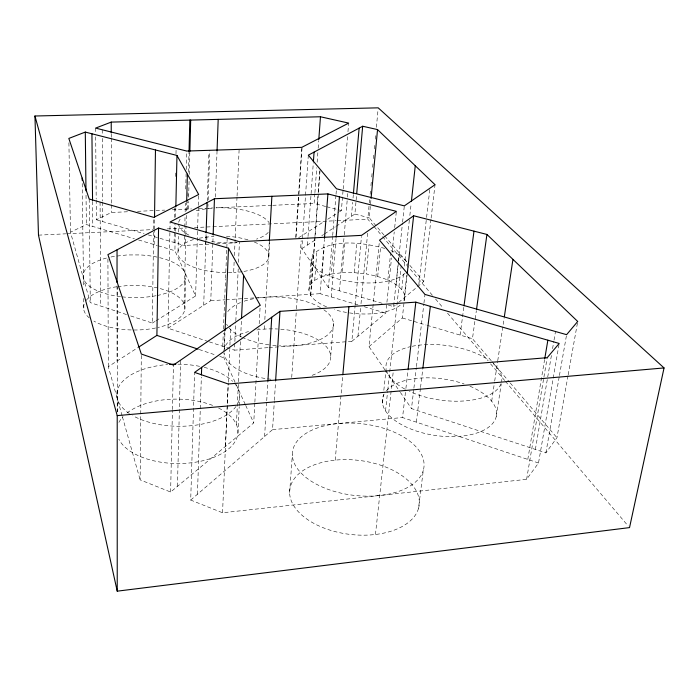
<?xml version="1.0" encoding="UTF-8"?>
<svg xmlns="http://www.w3.org/2000/svg" width="699" height="699" viewBox="0 0 699 699"><rect width="100%" height="100%" fill="white"/><g stroke="black" fill="none" stroke-linecap="round" stroke-linejoin="round"><path stroke-width="0.52" stroke-dasharray="3.5 2.62" d="M117.38 411.816L117.38 287.167M254.803 403.314L253.728 422.921L170.617 492.035L140.132 479.864L141.32 354.035M130.678 315.939L152.347 323.078L153.605 230.443M153.623 229.359L153.789 217.372M154.156 244.589L154.348 230.452M154.365 229.368L154.514 218.49M208.285 341.523L168.005 328.242L169.927 230.679M169.944 229.587L170.093 222.002M174.103 242.466L174.331 231.649M174.357 230.574L174.497 224.082M174.636 217.59L174.846 207.865M175.51 176.498L175.632 171.089M175.999 153.789L176.113 148.38M156.026 320.771L195.606 295.974L174.899 250.723L175.292 232.321M175.318 231.238L175.458 224.737M175.624 217.162L175.833 207.42M170.617 492.035L172.417 410.671M172.443 409.579L173.422 365.096M178.044 251.387L178.385 236.323M178.49 232.024L178.612 226.651M177.459 486.347L180.604 360.151M208.844 244.169L184.309 245.454L185.052 216.157M185.156 211.814L185.375 203.129M185.733 189.027L186.117 173.833M186.231 169.49L186.694 151.045M184.047 303.681L185.794 235.746M185.82 234.672L186.048 226.03M186.074 224.947L186.327 215.231M186.432 210.906L186.659 202.264M184.816 309.456L185.637 278.019M187.524 209.097L187.725 201.504M187.865 196.078L188.005 190.644M188.485 172.199L189.027 151.569M188.337 209.062L188.538 201.469M188.651 197.127L189.08 180.849M189.254 174.339L189.857 151.543M195.606 295.974L198.298 206.493M198.333 205.401L198.665 194.488M559.008 344.528L538.51 463L526.609 479.322L222.535 512.778L190.705 500.065L194.61 372.401M203.706 305.262L206.083 233.929M197.45 494.254L201.356 377.111M205.794 244.327L205.908 241.085M205.943 240.01L206.118 234.611M207.236 201.111L208.861 152.496M206.808 239.967L206.991 234.567M207.935 206.476L208.005 204.318M208.153 199.993L209.822 150.302M168.005 328.242L210.783 300.71L212.854 243.217M212.889 242.134L213.125 235.624M215.371 197.083L217.057 150.669M222.745 346.293L223.278 333.327M223.453 329.002L225.506 279.294M225.559 278.211L227.21 238.228M224.798 331.544L223.995 350.671A53.482 25.347 3.6 0 1 248.599 331.571M245.262 404.424L223.907 357.792L224.091 353.458M224.274 349.116L225.052 330.671M225.436 446.451L228.224 383.279M228.276 382.187L229.718 349.517M229.91 345.157L230.775 325.559M222.535 512.778L228.224 383.987M193.474 239.547A45.514 18.288 2.4 0 0 178.839 256.498A45.514 18.288 2.4 0 0 209.377 271.299L221.452 272.593L233.667 272.558L234.182 260.876M234.418 255.554L237.005 197.17M237.057 196.087L239.128 149.368M267.97 347.639L234.471 350.164L234.82 342.571M234.873 341.488L235.764 321.959M235.816 320.876L238.21 268.818M238.508 262.308L239.46 241.705M236.411 424.529L240.412 341.287M240.622 336.962L241.461 319.67M237.931 432.847L239.215 406.678M239.268 405.595L239.696 396.866M254.864 402.222L258.953 328.137M259.189 323.777L260.211 305.253M264.283 329.115L264.589 323.794M264.834 319.53L269.333 240.762M268.862 256.14L269.718 241.138M264.598 436.491L266.668 401.803M266.73 400.719L267.839 382.292M190.705 500.065L272.549 429.649L274.323 401.427M274.392 400.344L275.546 381.89M295.729 237.477L301.706 148.441M296.044 237.276L298.892 194.951M298.962 193.859L302.099 147.192M291.719 377.408L296.385 309.954M296.455 308.871L301.182 240.657M384.73 248.407C362.624 242.404 330.732 237.843 312.453 254.864L311.081 259.827L312.829 264.781L301.811 248.713L308.32 155.169M289.648 492.507L292.357 454.621M307.411 245.052L307.953 237.494M308.032 236.411L313.301 162.919M325.664 206.476L314.131 203.47L314.838 193.719M314.917 192.636L316.743 167.708M317.136 162.29L317.853 152.531M318.167 148.197L318.718 140.613M326.564 306.852A48.082 20.367 5.2 0 1 310.749 295.502L308.862 290.059L311.081 259.827M308.862 290.059L310.234 284.877L312.453 254.864M310.574 295.223L314.856 237.581M314.934 236.498L318.08 194.069M318.167 192.976L319.941 169.044M310.749 295.502L320.055 170.364M310.234 284.877L314.699 280.308L316.944 250.504M357.993 304.869L320.142 293.676L324.371 239.46M314.699 280.308L321.889 276.621L324.205 246.992M382.135 303.279L328.478 287.595L332.61 236.559M332.698 235.476L335.948 195.301M336.036 194.208L336.472 188.782M321.889 276.621L331.291 274.025L333.694 244.545M331.221 296.953L336.053 238.202M339.565 211.718L341.383 210.565L343.095 190.049M343.183 188.966L347.595 136.06M347.962 131.744L348.679 123.103M330.714 356.062L333.467 323.253M339.469 290.801L344.153 235.843M344.24 234.768L347.368 198.132M347.455 197.048L347.919 191.666M331.291 274.025L342.283 272.689L344.799 243.296M351.431 216.34L352.654 202.352M353.03 198.053L353.31 194.829M336.158 226.301L354.9 214.077L356.053 201.067M356.149 199.984L356.525 195.641M335.205 460.143L342.737 375.913M342.283 272.689L354.166 272.654L356.813 243.304M269.054 347.56L351.85 341.33L355.118 305.646M355.223 304.563L361.47 236.437M373.441 225.838L367.796 219.189L369.212 204.047M369.317 202.972L369.614 199.722M370.121 194.322L370.426 191.08M370.933 185.672L371.335 181.347M371.737 177.022L372.244 171.622M372.646 167.297L373.056 162.972M373.458 158.647L373.965 153.238M374.367 148.913L374.874 143.513M375.276 139.188L375.686 134.863M376.394 127.297L378.107 108.913M357.949 336.254L360.597 308.058M361.007 303.716L367.831 231.037M383.978 235.065L369.247 217.808L370.968 199.521M406.722 275.389L403.97 300.308A48.082 20.367 5.2 0 0 401.759 289.622C392.523 279.906 378.945 276.411 366.215 273.929L369.002 244.571M384.974 369.937L369.002 346.66L379.19 243.427M377.687 276.446L380.606 247.009M387.858 280.046L390.697 252.61M351.85 341.33L385.796 313.091L391.536 257.896M392.095 252.488L394.227 231.928M394.682 227.594L396.368 211.36M382.467 403.192L383.384 394.586M383.838 390.278L386.128 368.757A58.375 27.462 7.9 0 1 410.191 346.721M388.382 305.105L393.581 306.625L398.316 262.204M398.43 261.12L402.475 223.208M402.589 222.125L404.328 205.873M396.071 284.528L398.447 262.247M398.561 261.19L399.243 254.82L390.916 250.495M385.525 410.916L387.63 391.388M387.753 390.304L401.156 266.004M401.759 289.622L403.742 271.465M404.328 266.127L409.378 219.757M409.85 215.441L411.152 203.558M375.45 534.482L393.38 370.374M369.002 346.66L402.336 317.984L407.089 274.943M538.51 463L402.554 417.539L405.778 389.5M405.901 388.426L408.015 370.094M418.823 284.65L426.451 218.551M426.573 217.468L429.946 188.206M398.605 302.449L423.69 281.583L431.003 219.145M431.126 218.071L435.031 184.702M567.999 375.852L556.946 437.705L545.875 452.9L411.484 408.574L413.773 389.194M413.904 388.12L416.316 367.657M416.447 366.582L423.83 304.126M423.952 303.051L424.975 294.436M416.359 422.152L420.414 388.6M420.536 387.517L422.764 369.116M418.491 508.453A65.147 37.265 6.7 0 0 331.518 460.58A65.147 37.265 6.7 0 0 313.458 523.167A65.147 37.265 6.7 0 0 418.491 508.453L423.279 470.436A66.169 36.016 6.5 0 0 334.681 423.926A66.169 36.016 6.5 0 0 316.726 484.381A66.169 36.016 6.5 0 0 423.279 470.436M460.099 335.066L463.865 306.922M491.214 360.693L472.454 338.718L476.334 310.767M491.677 401.217L494.543 382.091M494.7 381.025L497.583 361.82M497.74 360.736L504.215 317.608M496.281 416.394L501.235 383.926M527.789 459.418L544.608 359.531M526.609 479.322L543.735 378.142M543.918 377.067L547.195 357.687M535.364 449.431L551.467 355.101M552.568 348.67L553.844 341.164M554.027 340.09L555.495 331.518M545.875 452.9L559.252 376.586M559.436 375.512L566.601 334.672M568.191 374.786L577.531 322.536M393.581 306.625L395.258 305.227M301.811 248.713L316.394 239.198M321.785 235.677L323.585 234.506M324.485 233.92L335.258 226.887M122.107 415.765L108.301 366.669L137.878 347.63M298.63 237.712L324.1 221.539M327.744 219.233L338.657 212.295M152.347 323.078L155.108 321.348M126.545 314.576L90.285 302.615L70.477 232.199L86.37 224.545L134.391 238.743M96.2 200.106L96.348 219.739L111.421 212.479L128.817 211.71M199.224 238.193L213.955 236.14M196.209 210.644L206.991 208.652M116.716 286.817L114.68 287.053A50.712 22.307 0.2 0 0 85.199 301.854M117.738 286.695L127.017 285.594L139.783 285.542A50.712 22.307 0.2 0 1 184.064 303.716A50.712 22.307 0.2 0 1 157.808 327.525M207.987 208.555L214.977 207.883M272.549 429.649L402.554 417.539M210.783 300.71L224.886 299.801M225.969 299.731L254.174 297.923M255.266 297.853L320.142 293.676M216.463 243.776L237.144 242.693A46.012 17.501 2.5 0 1 234.986 242.806L222.632 242.798L210.416 241.513M38.48 235.144L65.741 233.816M66.833 233.763L152.976 229.595M167.157 228.905L185.689 228.005M194.418 227.586L211.858 226.738M212.95 226.686L336.175 220.718M337.267 220.666L367.796 219.189M137.511 211.325L154.907 210.548M155.999 210.504L164.693 210.111M172.303 209.779L191.535 208.922M198.997 208.59L212.846 207.97M271.631 205.357L216.07 207.83A46.012 17.501 2.5 0 1 269.071 222.64M272.724 205.314L314.131 203.47M354.166 272.654L366.215 273.929M326.713 206.747L337.189 209.473M338.237 209.744L341.383 210.565M354.9 214.077L369.247 217.808M96.348 219.739L144.108 233.702M148.24 234.908L184.309 245.454M138.551 239.975L157.266 245.515M158.306 245.821L174.899 250.723M364.17 306.704L385.796 313.091M402.336 317.984L426.058 325M427.089 325.306L472.454 338.718M209.316 341.863L234.471 350.164M199.171 349.526L215.668 355.04M219.783 356.42L223.907 357.792M399.243 254.82L405.027 259.722A48.642 19.52 5.1 0 1 407.805 264.886M384.677 235.886L407.098 262.151M409.859 265.393L423.69 281.583M491.913 361.514L509.519 382.135M510.226 382.965L556.946 437.705M374.148 226.668L381.907 235.808M382.615 236.646L432.707 295.668M435.529 298.989L443.288 308.137M447.517 313.126L487.736 360.509M490.558 363.838L504.669 380.466M505.368 381.296L628.13 525.945M328.478 287.595L313.012 265.052A48.642 19.52 5.1 0 0 358.045 282.527A48.642 19.52 5.1 0 0 405.14 273.152M385.586 370.828L399.758 391.492M400.378 392.392L411.484 408.574M245.707 405.403L253.728 422.921M122.404 416.814L140.132 479.864M68.904 142.797L70.477 232.199M82.229 183.522L83.565 286.826M83.714 298.482L83.871 310.146M89.201 199.023L90.285 302.615M86.029 195.178L86.37 224.545M92.565 201.373L92.792 226.441M95.632 128.1L95.667 132.469M95.702 136.829L96.191 199.014M102.229 129.769L102.255 134.086M102.281 138.411L102.622 201.076M102.631 202.16L102.736 221.609M100.079 202.116L100.743 306.066M107.917 258.979L108.301 366.669M111.246 134.077L111.255 137.345M111.263 138.428L111.403 203.767M111.403 204.859L111.421 212.479M117.222 390.793L117.222 412.061M117.039 285.812L117.048 361.034M155.589 327.997A50.712 22.307 0.2 0 1 93.884 321.086M89.315 317.914A50.712 22.307 0.2 0 1 84.745 302.667M254.366 242.055A45.514 18.288 2.4 0 1 243.138 271.544M242.125 271.701A45.514 18.288 2.4 0 1 233.667 272.558M226.441 236.218A45.514 18.288 2.4 0 1 249.342 240.255M218.595 408.041A60.595 32.206 0.6 0 1 208.573 459.173A60.595 32.206 0.6 0 1 118.804 439.138M118.917 422.379A60.595 32.206 0.6 0 1 123.059 416.621M126.973 413.048A60.595 32.206 0.6 0 1 213.684 405.822M400.178 305.175A48.082 20.367 5.2 0 1 347.586 312.628M346.538 312.453A48.082 20.367 5.2 0 1 334.402 309.648M469.946 386.224A57.589 28.528 8.2 0 1 490.681 425.516A57.589 28.528 8.2 0 1 419.592 432.043A57.589 28.528 8.2 0 1 384.101 394.105M386.39 390.82A57.589 28.528 8.2 0 1 464.092 383.961M280.675 329.194A53.482 25.347 3.6 0 1 328.154 349.028A53.482 25.347 3.6 0 1 311.273 375.625M270.994 379.26A53.482 25.347 3.6 0 1 223.977 352.567M256.821 329.937A53.482 25.347 3.6 0 1 277.59 328.993M234.165 382.93A61.486 31.053 0.8 0 1 237.083 404.87M236.061 406.407A61.486 31.053 0.8 0 1 132.81 415.66M129.402 413.563A61.486 31.053 0.8 0 1 167.681 364.52M177.904 364.17A61.486 31.053 0.8 0 1 200.106 366.442M204.169 367.351A61.486 31.053 0.8 0 1 232.627 381.339M323.864 309.797A54.172 24.351 3.6 0 1 327.324 335.188A54.172 24.351 3.6 0 1 279.364 345.848M276.219 345.647A54.172 24.351 3.6 0 1 269.928 345M268.888 344.86A54.172 24.351 3.6 0 1 242.614 337.495M241.732 337.067A54.172 24.351 3.6 0 1 228.084 326.564M227.542 325.769A54.172 24.351 3.6 0 1 226.642 324.161M227.787 311.605A54.172 24.351 3.6 0 1 242.361 301.837M244.213 301.182A54.172 24.351 3.6 0 1 256.472 298.22M257.512 298.062A54.172 24.351 3.6 0 1 320.483 307.647M157.196 295.502A51.333 21.398 0.4 0 0 184.982 272.776A51.333 21.398 0.4 0 0 140.045 254.934L127.131 254.943L114.653 256.297A51.333 21.398 0.4 0 0 110.381 257.118M156.069 295.721A51.333 21.398 0.4 0 1 121.539 296.804M120.499 296.682A51.333 21.398 0.4 0 1 83.461 278.368A51.333 21.398 0.4 0 1 109.332 257.346M268.259 232.391A46.012 17.501 2.5 0 1 256.481 239.137M188.975 235.152A46.012 17.501 2.5 0 1 178.595 224.178M178.708 222.343A46.012 17.501 2.5 0 1 180.438 218.813M500.956 383.83A58.375 27.462 7.9 0 1 409.378 391.361M404.808 389.072A58.375 27.462 7.9 0 1 386.538 370.592M412.183 346.285A58.375 27.462 7.9 0 1 489.003 360.326M493.284 363.681A58.375 27.462 7.9 0 1 501.559 381.829"/><path stroke-width="1.05" d="M154.531 217.398L155.466 149.97M138.786 347.045L156.899 335.389L158.559 228.057L228.512 248.206L260.211 305.253L173.422 365.096L141.32 354.035L107.899 254.628L158.559 228.057M175.86 206.336L176.969 155.449L85.295 132.085L68.825 138.428L89.201 199.023L153.789 217.372L198.665 194.488L176.969 155.449M186.685 201.19L187.376 174.182M189.027 151.569L189.848 120.097M189.857 151.543L190.687 120.071M206.118 232.846L207.122 202.579M201.426 374.935L201.679 367.342M213.16 234.532L214.453 198.734L327.918 193.92L396.368 211.36L361.566 235.362L239.46 241.705L170.093 222.002L214.453 198.734M217.057 150.669L218.193 119.372M225.052 330.671L228.512 248.206M241.513 318.587L243.593 275.345M269.333 240.762L271.885 196.297M267.9 381.208L271.728 317.25M275.616 380.806L279.984 311.343L415.826 302.16L559.191 343.462L547.195 357.687L228.224 383.987L194.61 372.401L279.984 311.343M313.379 161.836L314.078 152.111M318.796 139.529L320.465 116.768L111.22 122.098L95.632 128.1L186.694 151.045L301.776 147.358L348.679 123.103L320.465 116.768M324.45 238.376L327.918 193.92M336.14 237.118L339.452 196.856M353.406 193.745L359.129 128.135M356.717 193.474L362.676 126.248L377.539 129.586L435.031 184.702L404.328 205.873L336.472 188.782L308.32 155.169L362.676 126.248M342.833 374.83L348.923 306.686M371.073 198.446L377.539 129.586M411.388 201.399L415.267 165.759M407.211 273.868L413.633 215.764L486.932 234.445L577.724 321.47L566.601 334.672L424.975 294.436L379.513 240.168L413.633 215.764M408.137 369.011L415.826 302.16M422.895 368.032L430.348 306.345M464.005 305.839L474.001 231.151M476.482 309.692L486.932 234.445M504.372 316.525L512.944 259.381M544.792 358.456L547.867 340.195M664.05 367.936L629.537 527.605L117.231 591.162L38.48 235.144L34.95 116.008L378.211 107.838L664.05 367.936L117.214 415.608L34.95 116.008M156.899 335.389L198.14 349.177M82.159 178.079L82.185 180.255M85.295 132.085L85.977 190.827M91.936 133.78L92.548 200.281M111.22 122.098L111.246 132.985M117.214 415.608L117.231 591.162M117.039 249.831L117.039 282.536M169.7 364.389A61.486 31.053 0.8 0 1 175.842 364.17"/></g></svg>
